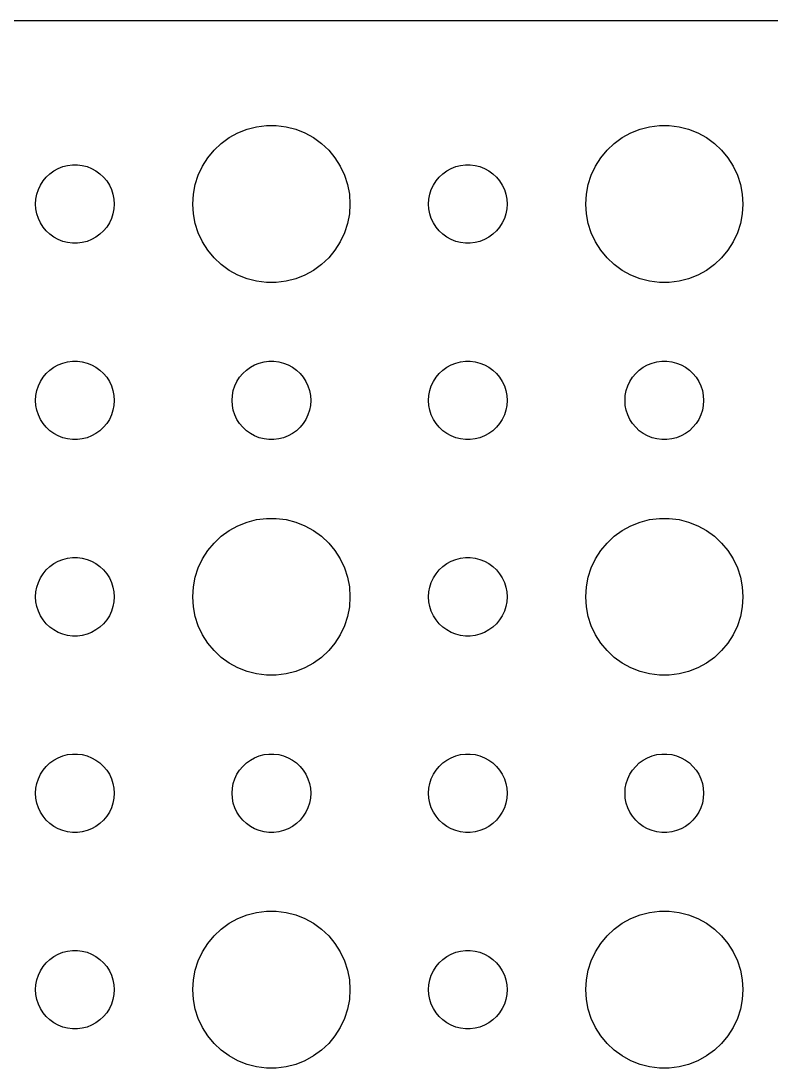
# Model space of a CAD drawing. Header units: metres. Extents: x -112 to 112, y -37 to 37.
# Drawn here: x -84.56 to -55.92, y -2.99 to 36.99 of the extents above; entities that cross this region are included whole.
import ezdxf

# ---------------------------------------------------------------- set-up
doc = ezdxf.new("R2010")
doc.units = ezdxf.units.M

msp = doc.modelspace()

# ---------------------------------------------------------------- linework, layer by layer
for p, q in [((107.314, 36.9901), (-107.314, 36.9901)), ((-76.2773, 32.7145), (-75.927, 32.8532)), ((-75.927, 32.8532), (-75.5621, 32.9469)), ((-75.5621, 32.9469), (-75.1884, 32.9941)), ((-75.1884, 32.9941), (-74.8116, 32.9941)), ((-74.8116, 32.9941), (-74.4379, 32.9469)), ((-74.4379, 32.9469), (-74.073, 32.8532)), ((-74.073, 32.8532), (-73.7227, 32.7145)), ((-61.2773, 32.7145), (-60.927, 32.8532)), ((-60.927, 32.8532), (-60.5621, 32.9469)), ((-60.5621, 32.9469), (-60.1884, 32.9941)), ((-60.1884, 32.9941), (-59.8116, 32.9941)), ((-59.8116, 32.9941), (-59.4379, 32.9469)), ((-59.4379, 32.9469), (-59.0729, 32.8532)), ((-59.0729, 32.8532), (-58.7227, 32.7145)), ((-76.9123, 32.3115), (-76.6075, 32.533)), ((-76.6075, 32.533), (-76.2773, 32.7145)), ((-73.7227, 32.7145), (-73.3925, 32.533)), ((-73.3925, 32.533), (-73.0877, 32.3115)), ((-61.9123, 32.3115), (-61.6075, 32.533)), ((-61.6075, 32.533), (-61.2773, 32.7145)), ((-58.7227, 32.7145), (-58.3925, 32.533)), ((-58.3925, 32.533), (-58.0877, 32.3115)), ((-77.427, 31.7634), (-77.1869, 32.0536)), ((-77.1869, 32.0536), (-76.9123, 32.3115)), ((-73.0877, 32.3115), (-72.8131, 32.0536)), ((-72.8131, 32.0536), (-72.573, 31.7634)), ((-62.427, 31.7634), (-62.1869, 32.0536)), ((-62.1869, 32.0536), (-61.9123, 32.3115)), ((-58.0877, 32.3115), (-57.8131, 32.0536)), ((-57.8131, 32.0536), (-57.5729, 31.7634)), ((-77.6289, 31.4453), (-77.427, 31.7634)), ((-72.573, 31.7634), (-72.3711, 31.4453)), ((-62.6289, 31.4453), (-62.427, 31.7634)), ((-57.5729, 31.7634), (-57.3711, 31.4453)), ((-83.4561, 31.1558), (-83.3037, 31.2665)), ((-83.3037, 31.2665), (-83.1387, 31.3572)), ((-83.1387, 31.3572), (-82.9635, 31.4266)), ((-82.9635, 31.4266), (-82.7811, 31.4734)), ((-82.7811, 31.4734), (-82.5942, 31.497)), ((-82.5942, 31.497), (-82.4058, 31.497)), ((-82.4058, 31.497), (-82.2189, 31.4734)), ((-82.2189, 31.4734), (-82.0365, 31.4266)), ((-82.0365, 31.4266), (-81.8613, 31.3572)), ((-81.8613, 31.3572), (-81.6963, 31.2665)), ((-81.6963, 31.2665), (-81.5439, 31.1558)), ((-77.7893, 31.1044), (-77.6289, 31.4453)), ((-72.3711, 31.4453), (-72.2107, 31.1044)), ((-68.4561, 31.1558), (-68.3037, 31.2665)), ((-68.3037, 31.2665), (-68.1387, 31.3572)), ((-68.1387, 31.3572), (-67.9635, 31.4266)), ((-67.9635, 31.4266), (-67.7811, 31.4734)), ((-67.7811, 31.4734), (-67.5942, 31.497)), ((-67.5942, 31.497), (-67.4058, 31.497)), ((-67.4058, 31.497), (-67.2189, 31.4734)), ((-67.2189, 31.4734), (-67.0365, 31.4266)), ((-67.0365, 31.4266), (-66.8613, 31.3572)), ((-66.8613, 31.3572), (-66.6963, 31.2665)), ((-66.6963, 31.2665), (-66.5439, 31.1558)), ((-62.7893, 31.1044), (-62.6289, 31.4453)), ((-57.3711, 31.4453), (-57.2107, 31.1044)), ((-83.8145, 30.7226), (-83.7135, 30.8817)), ((-83.7135, 30.8817), (-83.5934, 31.0268)), ((-83.5934, 31.0268), (-83.4561, 31.1558)), ((-81.5439, 31.1558), (-81.4065, 31.0268)), ((-81.4065, 31.0268), (-81.2865, 30.8817)), ((-81.2865, 30.8817), (-81.1855, 30.7226)), ((-77.9057, 30.7461), (-77.7893, 31.1044)), ((-72.2107, 31.1044), (-72.0943, 30.7461)), ((-68.8145, 30.7226), (-68.7135, 30.8817)), ((-68.7135, 30.8817), (-68.5934, 31.0268)), ((-68.5934, 31.0268), (-68.4561, 31.1558)), ((-66.5439, 31.1558), (-66.4065, 31.0268)), ((-66.4065, 31.0268), (-66.2865, 30.8817)), ((-66.2865, 30.8817), (-66.1855, 30.7226)), ((-62.9057, 30.7461), (-62.7893, 31.1044)), ((-57.2107, 31.1044), (-57.0942, 30.7461)), ((-83.9529, 30.373), (-83.8947, 30.5522)), ((-83.8947, 30.5522), (-83.8145, 30.7226)), ((-81.1855, 30.7226), (-81.1053, 30.5522)), ((-81.1053, 30.5522), (-81.0471, 30.373)), ((-77.9763, 30.376), (-77.9057, 30.7461)), ((-72.0943, 30.7461), (-72.0237, 30.376)), ((-68.9529, 30.373), (-68.8947, 30.5522)), ((-68.8947, 30.5522), (-68.8145, 30.7226)), ((-66.1855, 30.7226), (-66.1053, 30.5522)), ((-66.1053, 30.5522), (-66.0471, 30.373)), ((-62.9763, 30.376), (-62.9057, 30.7461)), ((-57.0942, 30.7461), (-57.0237, 30.376)), ((-84, 30), (-83.9882, 30.188)), ((-83.9882, 29.812), (-84, 30)), ((-83.9882, 30.188), (-83.9529, 30.373)), ((-81.0471, 30.373), (-81.0118, 30.188)), ((-81.0118, 30.188), (-81, 30)), ((-81, 30), (-81.0118, 29.812)), ((-78, 30), (-77.9763, 30.376)), ((-77.9763, 29.624), (-78, 30)), ((-72.0237, 30.376), (-72, 30)), ((-72, 30), (-72.0237, 29.624)), ((-69, 30), (-68.9882, 30.188)), ((-68.9882, 29.812), (-69, 30)), ((-68.9882, 30.188), (-68.9529, 30.373)), ((-66.0471, 30.373), (-66.0118, 30.188)), ((-66.0118, 30.188), (-66, 30)), ((-66, 30), (-66.0118, 29.812)), ((-63, 30), (-62.9763, 30.376)), ((-62.9763, 29.624), (-63, 30)), ((-57.0237, 30.376), (-57, 30)), ((-57, 30), (-57.0237, 29.624)), ((-83.9529, 29.627), (-83.9882, 29.812)), ((-83.8947, 29.4478), (-83.9529, 29.627)), ((-81.0471, 29.627), (-81.1053, 29.4478)), ((-81.0118, 29.812), (-81.0471, 29.627)), ((-77.9057, 29.2539), (-77.9763, 29.624)), ((-72.0237, 29.624), (-72.0943, 29.2539)), ((-68.9529, 29.627), (-68.9882, 29.812)), ((-68.8947, 29.4478), (-68.9529, 29.627)), ((-66.0471, 29.627), (-66.1053, 29.4478)), ((-66.0118, 29.812), (-66.0471, 29.627)), ((-62.9057, 29.2539), (-62.9763, 29.624)), ((-57.0237, 29.624), (-57.0942, 29.2539)), ((-83.8145, 29.2774), (-83.8947, 29.4478)), ((-83.7135, 29.1183), (-83.8145, 29.2774)), ((-81.1855, 29.2774), (-81.2865, 29.1183)), ((-81.1053, 29.4478), (-81.1855, 29.2774)), ((-77.7893, 28.8956), (-77.9057, 29.2539)), ((-72.0943, 29.2539), (-72.2107, 28.8956)), ((-68.8145, 29.2774), (-68.8947, 29.4478)), ((-68.7135, 29.1183), (-68.8145, 29.2774)), ((-66.1855, 29.2774), (-66.2865, 29.1183)), ((-66.1053, 29.4478), (-66.1855, 29.2774)), ((-62.7893, 28.8956), (-62.9057, 29.2539)), ((-57.0942, 29.2539), (-57.2107, 28.8956)), ((-83.5934, 28.9732), (-83.7135, 29.1183)), ((-83.4561, 28.8442), (-83.5934, 28.9732)), ((-83.3037, 28.7335), (-83.4561, 28.8442)), ((-81.5439, 28.8442), (-81.6963, 28.7335)), ((-81.4065, 28.9732), (-81.5439, 28.8442)), ((-81.2865, 29.1183), (-81.4065, 28.9732)), ((-77.6289, 28.5547), (-77.7893, 28.8956)), ((-72.2107, 28.8956), (-72.3711, 28.5547)), ((-68.5934, 28.9732), (-68.7135, 29.1183)), ((-68.4561, 28.8442), (-68.5934, 28.9732)), ((-68.3037, 28.7335), (-68.4561, 28.8442)), ((-66.5439, 28.8442), (-66.6963, 28.7335)), ((-66.4065, 28.9732), (-66.5439, 28.8442)), ((-66.2865, 29.1183), (-66.4065, 28.9732)), ((-62.6289, 28.5547), (-62.7893, 28.8956)), ((-57.2107, 28.8956), (-57.3711, 28.5547)), ((-83.1387, 28.6427), (-83.3037, 28.7335)), ((-82.9635, 28.5734), (-83.1387, 28.6427)), ((-82.7811, 28.5266), (-82.9635, 28.5734)), ((-82.5942, 28.503), (-82.7811, 28.5266)), ((-82.4058, 28.503), (-82.5942, 28.503)), ((-82.2189, 28.5266), (-82.4058, 28.503)), ((-82.0365, 28.5734), (-82.2189, 28.5266)), ((-81.8613, 28.6427), (-82.0365, 28.5734)), ((-81.6963, 28.7335), (-81.8613, 28.6427)), ((-77.427, 28.2366), (-77.6289, 28.5547)), ((-72.3711, 28.5547), (-72.573, 28.2366)), ((-68.1387, 28.6427), (-68.3037, 28.7335)), ((-67.9635, 28.5734), (-68.1387, 28.6427)), ((-67.7811, 28.5266), (-67.9635, 28.5734)), ((-67.5942, 28.503), (-67.7811, 28.5266)), ((-67.4058, 28.503), (-67.5942, 28.503)), ((-67.2189, 28.5266), (-67.4058, 28.503)), ((-67.0365, 28.5734), (-67.2189, 28.5266)), ((-66.8613, 28.6427), (-67.0365, 28.5734)), ((-66.6963, 28.7335), (-66.8613, 28.6427)), ((-62.427, 28.2366), (-62.6289, 28.5547)), ((-57.3711, 28.5547), (-57.5729, 28.2366)), ((-77.1869, 27.9464), (-77.427, 28.2366)), ((-72.573, 28.2366), (-72.8131, 27.9464)), ((-62.1869, 27.9464), (-62.427, 28.2366)), ((-57.5729, 28.2366), (-57.8131, 27.9464)), ((-76.9123, 27.6884), (-77.1869, 27.9464)), ((-76.6075, 27.467), (-76.9123, 27.6884)), ((-73.0877, 27.6884), (-73.3925, 27.467)), ((-72.8131, 27.9464), (-73.0877, 27.6884)), ((-61.9123, 27.6884), (-62.1869, 27.9464)), ((-61.6075, 27.467), (-61.9123, 27.6884)), ((-58.0877, 27.6884), (-58.3925, 27.467)), ((-57.8131, 27.9464), (-58.0877, 27.6884)), ((-76.2773, 27.2855), (-76.6075, 27.467)), ((-75.927, 27.1468), (-76.2773, 27.2855)), ((-73.7227, 27.2855), (-74.073, 27.1468)), ((-73.3925, 27.467), (-73.7227, 27.2855)), ((-61.2773, 27.2855), (-61.6075, 27.467)), ((-60.927, 27.1468), (-61.2773, 27.2855)), ((-58.7227, 27.2855), (-59.0729, 27.1468)), ((-58.3925, 27.467), (-58.7227, 27.2855)), ((-75.5621, 27.0531), (-75.927, 27.1468)), ((-75.1884, 27.0059), (-75.5621, 27.0531)), ((-74.8116, 27.0059), (-75.1884, 27.0059)), ((-74.4379, 27.0531), (-74.8116, 27.0059)), ((-74.073, 27.1468), (-74.4379, 27.0531)), ((-60.5621, 27.0531), (-60.927, 27.1468)), ((-60.1884, 27.0059), (-60.5621, 27.0531)), ((-59.8116, 27.0059), (-60.1884, 27.0059)), ((-59.4379, 27.0531), (-59.8116, 27.0059)), ((-59.0729, 27.1468), (-59.4379, 27.0531)), ((-82.7811, 23.9734), (-82.5942, 23.997)), ((-82.5942, 23.997), (-82.4058, 23.997)), ((-82.4058, 23.997), (-82.2189, 23.9734)), ((-75.2811, 23.9734), (-75.0942, 23.997)), ((-75.0942, 23.997), (-74.9058, 23.997)), ((-74.9058, 23.997), (-74.7189, 23.9734)), ((-67.7811, 23.9734), (-67.5942, 23.997)), ((-67.5942, 23.997), (-67.4058, 23.997)), ((-67.4058, 23.997), (-67.2189, 23.9734)), ((-60.2811, 23.9734), (-60.0942, 23.997)), ((-60.0942, 23.997), (-59.9058, 23.997)), ((-59.9058, 23.997), (-59.7189, 23.9734)), ((-83.5934, 23.5268), (-83.4561, 23.6558)), ((-83.4561, 23.6558), (-83.3037, 23.7665)), ((-83.3037, 23.7665), (-83.1387, 23.8572)), ((-83.1387, 23.8572), (-82.9635, 23.9266)), ((-82.9635, 23.9266), (-82.7811, 23.9734)), ((-82.2189, 23.9734), (-82.0365, 23.9266)), ((-82.0365, 23.9266), (-81.8613, 23.8572)), ((-81.8613, 23.8572), (-81.6963, 23.7665)), ((-81.6963, 23.7665), (-81.5439, 23.6558)), ((-81.5439, 23.6558), (-81.4065, 23.5268)), ((-76.0934, 23.5268), (-75.9561, 23.6558)), ((-75.9561, 23.6558), (-75.8037, 23.7665)), ((-75.8037, 23.7665), (-75.6387, 23.8572)), ((-75.6387, 23.8572), (-75.4635, 23.9266)), ((-75.4635, 23.9266), (-75.2811, 23.9734)), ((-74.7189, 23.9734), (-74.5365, 23.9266)), ((-74.5365, 23.9266), (-74.3613, 23.8572)), ((-74.3613, 23.8572), (-74.1963, 23.7665)), ((-74.1963, 23.7665), (-74.0439, 23.6558)), ((-74.0439, 23.6558), (-73.9065, 23.5268)), ((-68.5934, 23.5268), (-68.4561, 23.6558)), ((-68.4561, 23.6558), (-68.3037, 23.7665)), ((-68.3037, 23.7665), (-68.1387, 23.8572)), ((-68.1387, 23.8572), (-67.9635, 23.9266)), ((-67.9635, 23.9266), (-67.7811, 23.9734)), ((-67.2189, 23.9734), (-67.0365, 23.9266)), ((-67.0365, 23.9266), (-66.8613, 23.8572)), ((-66.8613, 23.8572), (-66.6963, 23.7665)), ((-66.6963, 23.7665), (-66.5439, 23.6558)), ((-66.5439, 23.6558), (-66.4065, 23.5268)), ((-61.0934, 23.5268), (-60.9561, 23.6558)), ((-60.9561, 23.6558), (-60.8037, 23.7665)), ((-60.8037, 23.7665), (-60.6387, 23.8572)), ((-60.6387, 23.8572), (-60.4635, 23.9266)), ((-60.4635, 23.9266), (-60.2811, 23.9734)), ((-59.7189, 23.9734), (-59.5365, 23.9266)), ((-59.5365, 23.9266), (-59.3613, 23.8572)), ((-59.3613, 23.8572), (-59.1963, 23.7665)), ((-59.1963, 23.7665), (-59.0439, 23.6558)), ((-59.0439, 23.6558), (-58.9065, 23.5268)), ((-83.8947, 23.0522), (-83.8145, 23.2226)), ((-83.8145, 23.2226), (-83.7135, 23.3817)), ((-83.7135, 23.3817), (-83.5934, 23.5268)), ((-81.4065, 23.5268), (-81.2865, 23.3817)), ((-81.2865, 23.3817), (-81.1855, 23.2226)), ((-81.1855, 23.2226), (-81.1053, 23.0522)), ((-76.3947, 23.0522), (-76.3145, 23.2226)), ((-76.3145, 23.2226), (-76.2135, 23.3817)), ((-76.2135, 23.3817), (-76.0934, 23.5268)), ((-73.9065, 23.5268), (-73.7865, 23.3817)), ((-73.7865, 23.3817), (-73.6855, 23.2226)), ((-73.6855, 23.2226), (-73.6053, 23.0522)), ((-68.8947, 23.0522), (-68.8145, 23.2226)), ((-68.8145, 23.2226), (-68.7135, 23.3817)), ((-68.7135, 23.3817), (-68.5934, 23.5268)), ((-66.4065, 23.5268), (-66.2865, 23.3817)), ((-66.2865, 23.3817), (-66.1855, 23.2226)), ((-66.1855, 23.2226), (-66.1053, 23.0522)), ((-61.3947, 23.0522), (-61.3145, 23.2226)), ((-61.3145, 23.2226), (-61.2135, 23.3817)), ((-61.2135, 23.3817), (-61.0934, 23.5268)), ((-58.9065, 23.5268), (-58.7865, 23.3817)), ((-58.7865, 23.3817), (-58.6855, 23.2226)), ((-58.6855, 23.2226), (-58.6053, 23.0522)), ((-83.9882, 22.688), (-83.9529, 22.873)), ((-83.9529, 22.873), (-83.8947, 23.0522)), ((-81.1053, 23.0522), (-81.0471, 22.873)), ((-81.0471, 22.873), (-81.0118, 22.688)), ((-76.4882, 22.688), (-76.4529, 22.873)), ((-76.4529, 22.873), (-76.3947, 23.0522)), ((-73.6053, 23.0522), (-73.5471, 22.873)), ((-73.5471, 22.873), (-73.5118, 22.688)), ((-68.9882, 22.688), (-68.9529, 22.873)), ((-68.9529, 22.873), (-68.8947, 23.0522)), ((-66.1053, 23.0522), (-66.0471, 22.873)), ((-66.0471, 22.873), (-66.0118, 22.688)), ((-61.4882, 22.688), (-61.4529, 22.873)), ((-61.4529, 22.873), (-61.3947, 23.0522)), ((-58.6053, 23.0522), (-58.5471, 22.873)), ((-58.5471, 22.873), (-58.5118, 22.688)), ((-84, 22.5), (-83.9882, 22.688)), ((-83.9882, 22.312), (-84, 22.5)), ((-81.0118, 22.688), (-81, 22.5)), ((-81, 22.5), (-81.0118, 22.312)), ((-76.5, 22.5), (-76.4882, 22.688)), ((-76.4882, 22.312), (-76.5, 22.5)), ((-73.5118, 22.688), (-73.5, 22.5)), ((-73.5, 22.5), (-73.5118, 22.312)), ((-69, 22.5), (-68.9882, 22.688)), ((-68.9882, 22.312), (-69, 22.5)), ((-66.0118, 22.688), (-66, 22.5)), ((-66, 22.5), (-66.0118, 22.312)), ((-61.5, 22.5), (-61.4882, 22.688)), ((-61.4882, 22.312), (-61.5, 22.5)), ((-58.5118, 22.688), (-58.5, 22.5)), ((-58.5, 22.5), (-58.5118, 22.312)), ((-83.9529, 22.127), (-83.9882, 22.312)), ((-83.8947, 21.9478), (-83.9529, 22.127)), ((-81.0471, 22.127), (-81.1053, 21.9478)), ((-81.0118, 22.312), (-81.0471, 22.127)), ((-76.4529, 22.127), (-76.4882, 22.312)), ((-76.3947, 21.9478), (-76.4529, 22.127)), ((-73.5471, 22.127), (-73.6053, 21.9478)), ((-73.5118, 22.312), (-73.5471, 22.127)), ((-68.9529, 22.127), (-68.9882, 22.312)), ((-68.8947, 21.9478), (-68.9529, 22.127)), ((-66.0471, 22.127), (-66.1053, 21.9478)), ((-66.0118, 22.312), (-66.0471, 22.127)), ((-61.4529, 22.127), (-61.4882, 22.312)), ((-61.3947, 21.9478), (-61.4529, 22.127)), ((-58.5471, 22.127), (-58.6053, 21.9478)), ((-58.5118, 22.312), (-58.5471, 22.127)), ((-83.8145, 21.7774), (-83.8947, 21.9478)), ((-83.7135, 21.6183), (-83.8145, 21.7774)), ((-83.5934, 21.4732), (-83.7135, 21.6183)), ((-81.2865, 21.6183), (-81.4065, 21.4732)), ((-81.1855, 21.7774), (-81.2865, 21.6183)), ((-81.1053, 21.9478), (-81.1855, 21.7774)), ((-76.3145, 21.7774), (-76.3947, 21.9478)), ((-76.2135, 21.6183), (-76.3145, 21.7774)), ((-76.0934, 21.4732), (-76.2135, 21.6183)), ((-73.7865, 21.6183), (-73.9065, 21.4732)), ((-73.6855, 21.7774), (-73.7865, 21.6183)), ((-73.6053, 21.9478), (-73.6855, 21.7774)), ((-68.8145, 21.7774), (-68.8947, 21.9478)), ((-68.7135, 21.6183), (-68.8145, 21.7774)), ((-68.5934, 21.4732), (-68.7135, 21.6183)), ((-66.2865, 21.6183), (-66.4065, 21.4732)), ((-66.1855, 21.7774), (-66.2865, 21.6183)), ((-66.1053, 21.9478), (-66.1855, 21.7774)), ((-61.3145, 21.7774), (-61.3947, 21.9478)), ((-61.2135, 21.6183), (-61.3145, 21.7774)), ((-61.0934, 21.4732), (-61.2135, 21.6183)), ((-58.7865, 21.6183), (-58.9065, 21.4732)), ((-58.6855, 21.7774), (-58.7865, 21.6183)), ((-58.6053, 21.9478), (-58.6855, 21.7774)), ((-83.4561, 21.3442), (-83.5934, 21.4732)), ((-83.3037, 21.2335), (-83.4561, 21.3442)), ((-83.1387, 21.1427), (-83.3037, 21.2335)), ((-81.6963, 21.2335), (-81.8613, 21.1427)), ((-81.5439, 21.3442), (-81.6963, 21.2335)), ((-81.4065, 21.4732), (-81.5439, 21.3442)), ((-75.9561, 21.3442), (-76.0934, 21.4732)), ((-75.8037, 21.2335), (-75.9561, 21.3442)), ((-75.6387, 21.1427), (-75.8037, 21.2335)), ((-74.1963, 21.2335), (-74.3613, 21.1427)), ((-74.0439, 21.3442), (-74.1963, 21.2335)), ((-73.9065, 21.4732), (-74.0439, 21.3442)), ((-68.4561, 21.3442), (-68.5934, 21.4732)), ((-68.3037, 21.2335), (-68.4561, 21.3442)), ((-68.1387, 21.1427), (-68.3037, 21.2335)), ((-66.6963, 21.2335), (-66.8613, 21.1427)), ((-66.5439, 21.3442), (-66.6963, 21.2335)), ((-66.4065, 21.4732), (-66.5439, 21.3442)), ((-60.9561, 21.3442), (-61.0934, 21.4732)), ((-60.8037, 21.2335), (-60.9561, 21.3442)), ((-60.6387, 21.1427), (-60.8037, 21.2335)), ((-59.1963, 21.2335), (-59.3613, 21.1427)), ((-59.0439, 21.3442), (-59.1963, 21.2335)), ((-58.9065, 21.4732), (-59.0439, 21.3442)), ((-82.9635, 21.0734), (-83.1387, 21.1427)), ((-82.7811, 21.0266), (-82.9635, 21.0734)), ((-82.5942, 21.003), (-82.7811, 21.0266)), ((-82.4058, 21.003), (-82.5942, 21.003)), ((-82.2189, 21.0266), (-82.4058, 21.003)), ((-82.0365, 21.0734), (-82.2189, 21.0266)), ((-81.8613, 21.1427), (-82.0365, 21.0734)), ((-75.4635, 21.0734), (-75.6387, 21.1427)), ((-75.2811, 21.0266), (-75.4635, 21.0734)), ((-75.0942, 21.003), (-75.2811, 21.0266)), ((-74.9058, 21.003), (-75.0942, 21.003)), ((-74.7189, 21.0266), (-74.9058, 21.003)), ((-74.5365, 21.0734), (-74.7189, 21.0266)), ((-74.3613, 21.1427), (-74.5365, 21.0734)), ((-67.9635, 21.0734), (-68.1387, 21.1427)), ((-67.7811, 21.0266), (-67.9635, 21.0734)), ((-67.5942, 21.003), (-67.7811, 21.0266)), ((-67.4058, 21.003), (-67.5942, 21.003)), ((-67.2189, 21.0266), (-67.4058, 21.003)), ((-67.0365, 21.0734), (-67.2189, 21.0266)), ((-66.8613, 21.1427), (-67.0365, 21.0734)), ((-60.4635, 21.0734), (-60.6387, 21.1427)), ((-60.2811, 21.0266), (-60.4635, 21.0734)), ((-60.0942, 21.003), (-60.2811, 21.0266)), ((-59.9058, 21.003), (-60.0942, 21.003)), ((-59.7189, 21.0266), (-59.9058, 21.003)), ((-59.5365, 21.0734), (-59.7189, 21.0266)), ((-59.3613, 21.1427), (-59.5365, 21.0734)), ((-75.5621, 17.9469), (-75.1884, 17.9941)), ((-75.1884, 17.9941), (-74.8116, 17.9941)), ((-74.8116, 17.9941), (-74.4379, 17.9469)), ((-60.5621, 17.9469), (-60.1884, 17.9941)), ((-60.1884, 17.9941), (-59.8116, 17.9941)), ((-59.8116, 17.9941), (-59.4379, 17.9469)), ((-76.6075, 17.533), (-76.2773, 17.7145)), ((-76.2773, 17.7145), (-75.927, 17.8532)), ((-75.927, 17.8532), (-75.5621, 17.9469)), ((-74.4379, 17.9469), (-74.073, 17.8532)), ((-74.073, 17.8532), (-73.7227, 17.7145)), ((-73.7227, 17.7145), (-73.3925, 17.533)), ((-61.6075, 17.533), (-61.2773, 17.7145)), ((-61.2773, 17.7145), (-60.927, 17.8532)), ((-60.927, 17.8532), (-60.5621, 17.9469)), ((-59.4379, 17.9469), (-59.0729, 17.8532)), ((-59.0729, 17.8532), (-58.7227, 17.7145)), ((-58.7227, 17.7145), (-58.3925, 17.533)), ((-77.1869, 17.0536), (-76.9123, 17.3115)), ((-76.9123, 17.3115), (-76.6075, 17.533)), ((-73.3925, 17.533), (-73.0877, 17.3115)), ((-73.0877, 17.3115), (-72.8131, 17.0536)), ((-62.1869, 17.0536), (-61.9123, 17.3115)), ((-61.9123, 17.3115), (-61.6075, 17.533)), ((-58.3925, 17.533), (-58.0877, 17.3115)), ((-58.0877, 17.3115), (-57.8131, 17.0536)), ((-77.427, 16.7634), (-77.1869, 17.0536)), ((-72.8131, 17.0536), (-72.573, 16.7634)), ((-62.427, 16.7634), (-62.1869, 17.0536)), ((-57.8131, 17.0536), (-57.5729, 16.7634)), ((-83.1387, 16.3572), (-82.9635, 16.4266)), ((-82.9635, 16.4266), (-82.7811, 16.4734)), ((-82.7811, 16.4734), (-82.5942, 16.497)), ((-82.5942, 16.497), (-82.4058, 16.497)), ((-82.4058, 16.497), (-82.2189, 16.4734)), ((-82.2189, 16.4734), (-82.0365, 16.4266)), ((-82.0365, 16.4266), (-81.8613, 16.3572)), ((-77.7893, 16.1044), (-77.6289, 16.4453)), ((-77.6289, 16.4453), (-77.427, 16.7634)), ((-72.573, 16.7634), (-72.3711, 16.4453)), ((-72.3711, 16.4453), (-72.2107, 16.1044)), ((-68.1387, 16.3572), (-67.9635, 16.4266)), ((-67.9635, 16.4266), (-67.7811, 16.4734)), ((-67.7811, 16.4734), (-67.5942, 16.497)), ((-67.5942, 16.497), (-67.4058, 16.497)), ((-67.4058, 16.497), (-67.2189, 16.4734)), ((-67.2189, 16.4734), (-67.0365, 16.4266)), ((-67.0365, 16.4266), (-66.8613, 16.3572)), ((-62.7893, 16.1044), (-62.6289, 16.4453)), ((-62.6289, 16.4453), (-62.427, 16.7634)), ((-57.5729, 16.7634), (-57.3711, 16.4453)), ((-57.3711, 16.4453), (-57.2107, 16.1044)), ((-83.7135, 15.8817), (-83.5934, 16.0268)), ((-83.5934, 16.0268), (-83.4561, 16.1558)), ((-83.4561, 16.1558), (-83.3037, 16.2665)), ((-83.3037, 16.2665), (-83.1387, 16.3572)), ((-81.8613, 16.3572), (-81.6963, 16.2665)), ((-81.6963, 16.2665), (-81.5439, 16.1558)), ((-81.5439, 16.1558), (-81.4065, 16.0268)), ((-81.4065, 16.0268), (-81.2865, 15.8817)), ((-77.9057, 15.7461), (-77.7893, 16.1044)), ((-72.2107, 16.1044), (-72.0943, 15.7461)), ((-68.7135, 15.8817), (-68.5934, 16.0268)), ((-68.5934, 16.0268), (-68.4561, 16.1558)), ((-68.4561, 16.1558), (-68.3037, 16.2665)), ((-68.3037, 16.2665), (-68.1387, 16.3572)), ((-66.8613, 16.3572), (-66.6963, 16.2665)), ((-66.6963, 16.2665), (-66.5439, 16.1558)), ((-66.5439, 16.1558), (-66.4065, 16.0268)), ((-66.4065, 16.0268), (-66.2865, 15.8817)), ((-62.9057, 15.7461), (-62.7893, 16.1044)), ((-57.2107, 16.1044), (-57.0942, 15.7461)), ((-83.8947, 15.5522), (-83.8145, 15.7226)), ((-83.8145, 15.7226), (-83.7135, 15.8817)), ((-81.2865, 15.8817), (-81.1855, 15.7226)), ((-81.1855, 15.7226), (-81.1053, 15.5522)), ((-77.9763, 15.376), (-77.9057, 15.7461)), ((-72.0943, 15.7461), (-72.0237, 15.376)), ((-68.8947, 15.5522), (-68.8145, 15.7226)), ((-68.8145, 15.7226), (-68.7135, 15.8817)), ((-66.2865, 15.8817), (-66.1855, 15.7226)), ((-66.1855, 15.7226), (-66.1053, 15.5522)), ((-62.9763, 15.376), (-62.9057, 15.7461)), ((-57.0942, 15.7461), (-57.0237, 15.376)), ((-83.9882, 15.188), (-83.9529, 15.373)), ((-83.9529, 15.373), (-83.8947, 15.5522)), ((-81.1053, 15.5522), (-81.0471, 15.373)), ((-81.0471, 15.373), (-81.0118, 15.188)), ((-78, 15), (-77.9763, 15.376)), ((-72.0237, 15.376), (-72, 15)), ((-68.9882, 15.188), (-68.9529, 15.373)), ((-68.9529, 15.373), (-68.8947, 15.5522)), ((-66.1053, 15.5522), (-66.0471, 15.373)), ((-66.0471, 15.373), (-66.0118, 15.188)), ((-63, 15), (-62.9763, 15.376)), ((-57.0237, 15.376), (-57, 15)), ((-84, 15), (-83.9882, 15.188)), ((-83.9882, 14.812), (-84, 15)), ((-83.9529, 14.627), (-83.9882, 14.812)), ((-81.0118, 14.812), (-81.0471, 14.627)), ((-81.0118, 15.188), (-81, 15)), ((-81, 15), (-81.0118, 14.812)), ((-77.9763, 14.624), (-78, 15)), ((-72, 15), (-72.0237, 14.624)), ((-69, 15), (-68.9882, 15.188)), ((-68.9882, 14.812), (-69, 15)), ((-68.9529, 14.627), (-68.9882, 14.812)), ((-66.0118, 14.812), (-66.0471, 14.627)), ((-66.0118, 15.188), (-66, 15)), ((-66, 15), (-66.0118, 14.812)), ((-62.9763, 14.624), (-63, 15)), ((-57, 15), (-57.0237, 14.624)), ((-83.8947, 14.4478), (-83.9529, 14.627)), ((-83.8145, 14.2774), (-83.8947, 14.4478)), ((-81.1053, 14.4478), (-81.1855, 14.2774)), ((-81.0471, 14.627), (-81.1053, 14.4478)), ((-77.9057, 14.2539), (-77.9763, 14.624)), ((-72.0237, 14.624), (-72.0943, 14.2539)), ((-68.8947, 14.4478), (-68.9529, 14.627)), ((-68.8145, 14.2774), (-68.8947, 14.4478)), ((-66.1053, 14.4478), (-66.1855, 14.2774)), ((-66.0471, 14.627), (-66.1053, 14.4478)), ((-62.9057, 14.2539), (-62.9763, 14.624)), ((-57.0237, 14.624), (-57.0942, 14.2539)), ((-83.7135, 14.1183), (-83.8145, 14.2774)), ((-83.5934, 13.9732), (-83.7135, 14.1183)), ((-81.2865, 14.1183), (-81.4065, 13.9732)), ((-81.1855, 14.2774), (-81.2865, 14.1183)), ((-77.7893, 13.8956), (-77.9057, 14.2539)), ((-72.0943, 14.2539), (-72.2107, 13.8956)), ((-68.7135, 14.1183), (-68.8145, 14.2774)), ((-68.5934, 13.9732), (-68.7135, 14.1183)), ((-66.2865, 14.1183), (-66.4065, 13.9732)), ((-66.1855, 14.2774), (-66.2865, 14.1183)), ((-62.7893, 13.8956), (-62.9057, 14.2539)), ((-57.0942, 14.2539), (-57.2107, 13.8956)), ((-83.4561, 13.8442), (-83.5934, 13.9732)), ((-83.3037, 13.7335), (-83.4561, 13.8442)), ((-83.1387, 13.6427), (-83.3037, 13.7335)), ((-82.9635, 13.5734), (-83.1387, 13.6427)), ((-81.8613, 13.6427), (-82.0365, 13.5734)), ((-81.6963, 13.7335), (-81.8613, 13.6427)), ((-81.5439, 13.8442), (-81.6963, 13.7335)), ((-81.4065, 13.9732), (-81.5439, 13.8442)), ((-77.6289, 13.5547), (-77.7893, 13.8956)), ((-72.2107, 13.8956), (-72.3711, 13.5547)), ((-68.4561, 13.8442), (-68.5934, 13.9732)), ((-68.3037, 13.7335), (-68.4561, 13.8442)), ((-68.1387, 13.6427), (-68.3037, 13.7335)), ((-67.9635, 13.5734), (-68.1387, 13.6427)), ((-66.8613, 13.6427), (-67.0365, 13.5734)), ((-66.6963, 13.7335), (-66.8613, 13.6427)), ((-66.5439, 13.8442), (-66.6963, 13.7335)), ((-66.4065, 13.9732), (-66.5439, 13.8442)), ((-62.6289, 13.5547), (-62.7893, 13.8956)), ((-57.2107, 13.8956), (-57.3711, 13.5547)), ((-82.7811, 13.5266), (-82.9635, 13.5734)), ((-82.5942, 13.5029), (-82.7811, 13.5266)), ((-82.4058, 13.5029), (-82.5942, 13.5029)), ((-82.2189, 13.5266), (-82.4058, 13.5029)), ((-82.0365, 13.5734), (-82.2189, 13.5266)), ((-77.427, 13.2366), (-77.6289, 13.5547)), ((-77.1869, 12.9464), (-77.427, 13.2366)), ((-72.573, 13.2366), (-72.8131, 12.9464)), ((-72.3711, 13.5547), (-72.573, 13.2366)), ((-67.7811, 13.5266), (-67.9635, 13.5734)), ((-67.5942, 13.5029), (-67.7811, 13.5266)), ((-67.4058, 13.5029), (-67.5942, 13.5029)), ((-67.2189, 13.5266), (-67.4058, 13.5029)), ((-67.0365, 13.5734), (-67.2189, 13.5266)), ((-62.427, 13.2366), (-62.6289, 13.5547)), ((-62.1869, 12.9464), (-62.427, 13.2366)), ((-57.5729, 13.2366), (-57.8131, 12.9464)), ((-57.3711, 13.5547), (-57.5729, 13.2366)), ((-76.9123, 12.6884), (-77.1869, 12.9464)), ((-72.8131, 12.9464), (-73.0877, 12.6884)), ((-61.9123, 12.6884), (-62.1869, 12.9464)), ((-57.8131, 12.9464), (-58.0877, 12.6884)), ((-76.6075, 12.467), (-76.9123, 12.6884)), ((-76.2773, 12.2855), (-76.6075, 12.467)), ((-73.3925, 12.467), (-73.7227, 12.2855)), ((-73.0877, 12.6884), (-73.3925, 12.467)), ((-61.6075, 12.467), (-61.9123, 12.6884)), ((-61.2773, 12.2855), (-61.6075, 12.467)), ((-58.3925, 12.467), (-58.7227, 12.2855)), ((-58.0877, 12.6884), (-58.3925, 12.467)), ((-75.927, 12.1468), (-76.2773, 12.2855)), ((-75.5621, 12.0531), (-75.927, 12.1468)), ((-75.1884, 12.0059), (-75.5621, 12.0531)), ((-74.8116, 12.0059), (-75.1884, 12.0059)), ((-74.4379, 12.0531), (-74.8116, 12.0059)), ((-74.073, 12.1468), (-74.4379, 12.0531)), ((-73.7227, 12.2855), (-74.073, 12.1468)), ((-60.927, 12.1468), (-61.2773, 12.2855)), ((-60.5621, 12.0531), (-60.927, 12.1468)), ((-60.1884, 12.0059), (-60.5621, 12.0531)), ((-59.8116, 12.0059), (-60.1884, 12.0059)), ((-59.4379, 12.0531), (-59.8116, 12.0059)), ((-59.0729, 12.1468), (-59.4379, 12.0531)), ((-58.7227, 12.2855), (-59.0729, 12.1468)), ((-83.3037, 8.76648), (-83.1387, 8.85724)), ((-83.1387, 8.85724), (-82.9635, 8.92657)), ((-82.9635, 8.92657), (-82.7811, 8.97342)), ((-82.7811, 8.97342), (-82.5942, 8.99704)), ((-82.5942, 8.99704), (-82.4058, 8.99704)), ((-82.4058, 8.99704), (-82.2189, 8.97342)), ((-82.2189, 8.97342), (-82.0365, 8.92657)), ((-82.0365, 8.92657), (-81.8613, 8.85724)), ((-81.8613, 8.85724), (-81.6963, 8.76648)), ((-75.8037, 8.76648), (-75.6387, 8.85724)), ((-75.6387, 8.85724), (-75.4635, 8.92657)), ((-75.4635, 8.92657), (-75.2811, 8.97342)), ((-75.2811, 8.97342), (-75.0942, 8.99704)), ((-75.0942, 8.99704), (-74.9058, 8.99704)), ((-74.9058, 8.99704), (-74.7189, 8.97342)), ((-74.7189, 8.97342), (-74.5365, 8.92657)), ((-74.5365, 8.92657), (-74.3613, 8.85724)), ((-74.3613, 8.85724), (-74.1963, 8.76648)), ((-68.3037, 8.76648), (-68.1387, 8.85724)), ((-68.1387, 8.85724), (-67.9635, 8.92657)), ((-67.9635, 8.92657), (-67.7811, 8.97342)), ((-67.7811, 8.97342), (-67.5942, 8.99704)), ((-67.5942, 8.99704), (-67.4058, 8.99704)), ((-67.4058, 8.99704), (-67.2189, 8.97342)), ((-67.2189, 8.97342), (-67.0365, 8.92657)), ((-67.0365, 8.92657), (-66.8613, 8.85724)), ((-66.8613, 8.85724), (-66.6963, 8.76648)), ((-60.8037, 8.76648), (-60.6387, 8.85724)), ((-60.6387, 8.85724), (-60.4635, 8.92657)), ((-60.4635, 8.92657), (-60.2811, 8.97342)), ((-60.2811, 8.97342), (-60.0942, 8.99704)), ((-60.0942, 8.99704), (-59.9058, 8.99704)), ((-59.9058, 8.99704), (-59.7189, 8.97342)), ((-59.7189, 8.97342), (-59.5365, 8.92657)), ((-59.5365, 8.92657), (-59.3613, 8.85724)), ((-59.3613, 8.85724), (-59.1963, 8.76648)), ((-83.7135, 8.38167), (-83.5934, 8.52681)), ((-83.5934, 8.52681), (-83.4561, 8.65576)), ((-83.4561, 8.65576), (-83.3037, 8.76648)), ((-81.6963, 8.76648), (-81.5439, 8.65576)), ((-81.5439, 8.65576), (-81.4065, 8.52681)), ((-81.4065, 8.52681), (-81.2865, 8.38167)), ((-76.2135, 8.38167), (-76.0934, 8.52681)), ((-76.0934, 8.52681), (-75.9561, 8.65576)), ((-75.9561, 8.65576), (-75.8037, 8.76648)), ((-74.1963, 8.76648), (-74.0439, 8.65576)), ((-74.0439, 8.65576), (-73.9065, 8.52681)), ((-73.9065, 8.52681), (-73.7865, 8.38167)), ((-68.7135, 8.38167), (-68.5934, 8.52681)), ((-68.5934, 8.52681), (-68.4561, 8.65576)), ((-68.4561, 8.65576), (-68.3037, 8.76648)), ((-66.6963, 8.76648), (-66.5439, 8.65576)), ((-66.5439, 8.65576), (-66.4065, 8.52681)), ((-66.4065, 8.52681), (-66.2865, 8.38167)), ((-61.2135, 8.38167), (-61.0934, 8.52681)), ((-61.0934, 8.52681), (-60.9561, 8.65576)), ((-60.9561, 8.65576), (-60.8037, 8.76648)), ((-59.1963, 8.76648), (-59.0439, 8.65576)), ((-59.0439, 8.65576), (-58.9065, 8.52681)), ((-58.9065, 8.52681), (-58.7865, 8.38167)), ((-83.9529, 7.87303), (-83.8947, 8.05219)), ((-83.8947, 8.05219), (-83.8145, 8.22263)), ((-83.8145, 8.22263), (-83.7135, 8.38167)), ((-81.2865, 8.38167), (-81.1855, 8.22263)), ((-81.1855, 8.22263), (-81.1053, 8.05219)), ((-81.1053, 8.05219), (-81.0471, 7.87303)), ((-76.4529, 7.87303), (-76.3947, 8.05219)), ((-76.3947, 8.05219), (-76.3145, 8.22263)), ((-76.3145, 8.22263), (-76.2135, 8.38167)), ((-73.7865, 8.38167), (-73.6855, 8.22263)), ((-73.6855, 8.22263), (-73.6053, 8.05219)), ((-73.6053, 8.05219), (-73.5471, 7.87303)), ((-68.9529, 7.87303), (-68.8947, 8.05219)), ((-68.8947, 8.05219), (-68.8145, 8.22263)), ((-68.8145, 8.22263), (-68.7135, 8.38167)), ((-66.2865, 8.38167), (-66.1855, 8.22263)), ((-66.1855, 8.22263), (-66.1053, 8.05219)), ((-66.1053, 8.05219), (-66.0471, 7.87303)), ((-61.4529, 7.87303), (-61.3947, 8.05219)), ((-61.3947, 8.05219), (-61.3145, 8.22263)), ((-61.3145, 8.22263), (-61.2135, 8.38167)), ((-58.7865, 8.38167), (-58.6855, 8.22263)), ((-58.6855, 8.22263), (-58.6053, 8.05219)), ((-58.6053, 8.05219), (-58.5471, 7.87303)), ((-84, 7.5), (-83.9882, 7.68799)), ((-83.9882, 7.68799), (-83.9529, 7.87303)), ((-81.0471, 7.87303), (-81.0118, 7.68799)), ((-81.0118, 7.68799), (-81, 7.5)), ((-76.5, 7.5), (-76.4882, 7.68799)), ((-76.4882, 7.68799), (-76.4529, 7.87303)), ((-73.5471, 7.87303), (-73.5118, 7.68799)), ((-73.5118, 7.68799), (-73.5, 7.5)), ((-69, 7.5), (-68.9882, 7.68799)), ((-68.9882, 7.68799), (-68.9529, 7.87303)), ((-66.0471, 7.87303), (-66.0118, 7.68799)), ((-66.0118, 7.68799), (-66, 7.5)), ((-61.5, 7.5), (-61.4882, 7.68799)), ((-61.4882, 7.68799), (-61.4529, 7.87303)), ((-58.5471, 7.87303), (-58.5118, 7.68799)), ((-58.5118, 7.68799), (-58.5, 7.5)), ((-83.9882, 7.312), (-84, 7.5)), ((-83.9529, 7.12695), (-83.9882, 7.312)), ((-81.0118, 7.312), (-81.0471, 7.12695)), ((-81, 7.5), (-81.0118, 7.312)), ((-76.4882, 7.312), (-76.5, 7.5)), ((-76.4529, 7.12695), (-76.4882, 7.312)), ((-73.5118, 7.312), (-73.5471, 7.12695)), ((-73.5, 7.5), (-73.5118, 7.312)), ((-68.9882, 7.312), (-69, 7.5)), ((-68.9529, 7.12695), (-68.9882, 7.312)), ((-66.0118, 7.312), (-66.0471, 7.12695)), ((-66, 7.5), (-66.0118, 7.312)), ((-61.4882, 7.312), (-61.5, 7.5)), ((-61.4529, 7.12695), (-61.4882, 7.312)), ((-58.5118, 7.312), (-58.5471, 7.12695)), ((-58.5, 7.5), (-58.5118, 7.312)), ((-83.8947, 6.9478), (-83.9529, 7.12695)), ((-83.8145, 6.77736), (-83.8947, 6.9478)), ((-81.1053, 6.9478), (-81.1855, 6.77736)), ((-81.0471, 7.12695), (-81.1053, 6.9478)), ((-76.3947, 6.9478), (-76.4529, 7.12695)), ((-76.3145, 6.77736), (-76.3947, 6.9478)), ((-73.6053, 6.9478), (-73.6855, 6.77736)), ((-73.5471, 7.12695), (-73.6053, 6.9478)), ((-68.8947, 6.9478), (-68.9529, 7.12695)), ((-68.8145, 6.77736), (-68.8947, 6.9478)), ((-66.1053, 6.9478), (-66.1855, 6.77736)), ((-66.0471, 7.12695), (-66.1053, 6.9478)), ((-61.3947, 6.9478), (-61.4529, 7.12695)), ((-61.3145, 6.77736), (-61.3947, 6.9478)), ((-58.6053, 6.9478), (-58.6855, 6.77736)), ((-58.5471, 7.12695), (-58.6053, 6.9478)), ((-83.7135, 6.61832), (-83.8145, 6.77736)), ((-83.5934, 6.47318), (-83.7135, 6.61832)), ((-83.4561, 6.34422), (-83.5934, 6.47318)), ((-81.4065, 6.47318), (-81.5439, 6.34422)), ((-81.2865, 6.61832), (-81.4065, 6.47318)), ((-81.1855, 6.77736), (-81.2865, 6.61832)), ((-76.2135, 6.61832), (-76.3145, 6.77736)), ((-76.0934, 6.47318), (-76.2135, 6.61832)), ((-75.9561, 6.34422), (-76.0934, 6.47318)), ((-73.9065, 6.47318), (-74.0439, 6.34422)), ((-73.7865, 6.61832), (-73.9065, 6.47318)), ((-73.6855, 6.77736), (-73.7865, 6.61832)), ((-68.7135, 6.61832), (-68.8145, 6.77736)), ((-68.5934, 6.47318), (-68.7135, 6.61832)), ((-68.4561, 6.34422), (-68.5934, 6.47318)), ((-66.4065, 6.47318), (-66.5439, 6.34422)), ((-66.2865, 6.61832), (-66.4065, 6.47318)), ((-66.1855, 6.77736), (-66.2865, 6.61832)), ((-61.2135, 6.61832), (-61.3145, 6.77736)), ((-61.0934, 6.47318), (-61.2135, 6.61832)), ((-60.9561, 6.34422), (-61.0934, 6.47318)), ((-58.9065, 6.47318), (-59.0439, 6.34422)), ((-58.7865, 6.61832), (-58.9065, 6.47318)), ((-58.6855, 6.77736), (-58.7865, 6.61832)), ((-83.3037, 6.23351), (-83.4561, 6.34422)), ((-83.1387, 6.14275), (-83.3037, 6.23351)), ((-82.9635, 6.07341), (-83.1387, 6.14275)), ((-82.7811, 6.02657), (-82.9635, 6.07341)), ((-82.5942, 6.00294), (-82.7811, 6.02657)), ((-82.4058, 6.00294), (-82.5942, 6.00294)), ((-82.2189, 6.02657), (-82.4058, 6.00294)), ((-82.0365, 6.07341), (-82.2189, 6.02657)), ((-81.8613, 6.14275), (-82.0365, 6.07341)), ((-81.6963, 6.23351), (-81.8613, 6.14275)), ((-81.5439, 6.34422), (-81.6963, 6.23351)), ((-75.8037, 6.23351), (-75.9561, 6.34422)), ((-75.6387, 6.14275), (-75.8037, 6.23351)), ((-75.4635, 6.07341), (-75.6387, 6.14275)), ((-75.2811, 6.02657), (-75.4635, 6.07341)), ((-75.0942, 6.00294), (-75.2811, 6.02657)), ((-74.9058, 6.00294), (-75.0942, 6.00294)), ((-74.7189, 6.02657), (-74.9058, 6.00294)), ((-74.5365, 6.07341), (-74.7189, 6.02657)), ((-74.3613, 6.14275), (-74.5365, 6.07341)), ((-74.1963, 6.23351), (-74.3613, 6.14275)), ((-74.0439, 6.34422), (-74.1963, 6.23351)), ((-68.3037, 6.23351), (-68.4561, 6.34422)), ((-68.1387, 6.14275), (-68.3037, 6.23351)), ((-67.9635, 6.07341), (-68.1387, 6.14275)), ((-67.7811, 6.02657), (-67.9635, 6.07341)), ((-67.5942, 6.00294), (-67.7811, 6.02657)), ((-67.4058, 6.00294), (-67.5942, 6.00294)), ((-67.2189, 6.02657), (-67.4058, 6.00294)), ((-67.0365, 6.07341), (-67.2189, 6.02657)), ((-66.8613, 6.14275), (-67.0365, 6.07341)), ((-66.6963, 6.23351), (-66.8613, 6.14275)), ((-66.5439, 6.34422), (-66.6963, 6.23351)), ((-60.8037, 6.23351), (-60.9561, 6.34422)), ((-60.6387, 6.14275), (-60.8037, 6.23351)), ((-60.4635, 6.07341), (-60.6387, 6.14275)), ((-60.2811, 6.02657), (-60.4635, 6.07341)), ((-60.0942, 6.00294), (-60.2811, 6.02657)), ((-59.9058, 6.00294), (-60.0942, 6.00294)), ((-59.7189, 6.02657), (-59.9058, 6.00294)), ((-59.5365, 6.07341), (-59.7189, 6.02657)), ((-59.3613, 6.14275), (-59.5365, 6.07341)), ((-59.1963, 6.23351), (-59.3613, 6.14275)), ((-59.0439, 6.34422), (-59.1963, 6.23351)), ((-76.2773, 2.71448), (-75.927, 2.85316)), ((-75.927, 2.85316), (-75.5621, 2.94685)), ((-75.5621, 2.94685), (-75.1884, 2.99408)), ((-75.1884, 2.99408), (-74.8116, 2.99408)), ((-74.8116, 2.99408), (-74.4379, 2.94685)), ((-74.4379, 2.94685), (-74.073, 2.85316)), ((-74.073, 2.85316), (-73.7227, 2.71448)), ((-61.2773, 2.71448), (-60.927, 2.85316)), ((-60.927, 2.85316), (-60.5621, 2.94685)), ((-60.5621, 2.94685), (-60.1884, 2.99408)), ((-60.1884, 2.99408), (-59.8116, 2.99408)), ((-59.8116, 2.99408), (-59.4379, 2.94685)), ((-59.4379, 2.94685), (-59.0729, 2.85316)), ((-59.0729, 2.85316), (-58.7227, 2.71448)), ((-76.9123, 2.31154), (-76.6075, 2.53297)), ((-76.6075, 2.53297), (-76.2773, 2.71448)), ((-73.7227, 2.71448), (-73.3925, 2.53297)), ((-73.3925, 2.53297), (-73.0877, 2.31154)), ((-61.9123, 2.31154), (-61.6075, 2.53297)), ((-61.6075, 2.53297), (-61.2773, 2.71448)), ((-58.7227, 2.71448), (-58.3925, 2.53297)), ((-58.3925, 2.53297), (-58.0877, 2.31154)), ((-77.427, 1.76335), (-77.1869, 2.05363)), ((-77.1869, 2.05363), (-76.9123, 2.31154)), ((-73.0877, 2.31154), (-72.8131, 2.05363)), ((-72.8131, 2.05363), (-72.573, 1.76335)), ((-62.427, 1.76335), (-62.1869, 2.05363)), ((-62.1869, 2.05363), (-61.9123, 2.31154)), ((-58.0877, 2.31154), (-57.8131, 2.05363)), ((-57.8131, 2.05363), (-57.5729, 1.76335)), ((-77.6289, 1.44525), (-77.427, 1.76335)), ((-72.573, 1.76335), (-72.3711, 1.44525)), ((-62.6289, 1.44525), (-62.427, 1.76335)), ((-57.5729, 1.76335), (-57.3711, 1.44525)), ((-83.4561, 1.15576), (-83.3037, 1.26648)), ((-83.3037, 1.26648), (-83.1387, 1.35724)), ((-83.1387, 1.35724), (-82.9635, 1.42657)), ((-82.9635, 1.42657), (-82.7811, 1.47342)), ((-82.7811, 1.47342), (-82.5942, 1.49704)), ((-82.5942, 1.49704), (-82.4058, 1.49704)), ((-82.4058, 1.49704), (-82.2189, 1.47342)), ((-82.2189, 1.47342), (-82.0365, 1.42657)), ((-82.0365, 1.42657), (-81.8613, 1.35724)), ((-81.8613, 1.35724), (-81.6963, 1.26648)), ((-81.6963, 1.26648), (-81.5439, 1.15576)), ((-77.7893, 1.10437), (-77.6289, 1.44525)), ((-72.3711, 1.44525), (-72.2107, 1.10437)), ((-68.4561, 1.15576), (-68.3037, 1.26648)), ((-68.3037, 1.26648), (-68.1387, 1.35724)), ((-68.1387, 1.35724), (-67.9635, 1.42657)), ((-67.9635, 1.42657), (-67.7811, 1.47342)), ((-67.7811, 1.47342), (-67.5942, 1.49704)), ((-67.5942, 1.49704), (-67.4058, 1.49704)), ((-67.4058, 1.49704), (-67.2189, 1.47342)), ((-67.2189, 1.47342), (-67.0365, 1.42657)), ((-67.0365, 1.42657), (-66.8613, 1.35724)), ((-66.8613, 1.35724), (-66.6963, 1.26648)), ((-66.6963, 1.26648), (-66.5439, 1.15576)), ((-62.7893, 1.10437), (-62.6289, 1.44525)), ((-57.3711, 1.44525), (-57.2107, 1.10437)), ((-83.8145, 0.722626), (-83.7135, 0.881668)), ((-83.7135, 0.881668), (-83.5934, 1.02681)), ((-83.5934, 1.02681), (-83.4561, 1.15576)), ((-81.5439, 1.15576), (-81.4065, 1.02681)), ((-81.4065, 1.02681), (-81.2865, 0.881668)), ((-81.2865, 0.881668), (-81.1855, 0.722626)), ((-77.9057, 0.746063), (-77.7893, 1.10437)), ((-72.2107, 1.10437), (-72.0943, 0.746063)), ((-68.8145, 0.722626), (-68.7135, 0.881668)), ((-68.7135, 0.881668), (-68.5934, 1.02681)), ((-68.5934, 1.02681), (-68.4561, 1.15576)), ((-66.5439, 1.15576), (-66.4065, 1.02681)), ((-66.4065, 1.02681), (-66.2865, 0.881668)), ((-66.2865, 0.881668), (-66.1855, 0.722626)), ((-62.9057, 0.746063), (-62.7893, 1.10437)), ((-57.2107, 1.10437), (-57.0942, 0.746063)), ((-83.9529, 0.373032), (-83.8947, 0.552185)), ((-83.8947, 0.552185), (-83.8145, 0.722626)), ((-81.1855, 0.722626), (-81.1053, 0.552185)), ((-81.1053, 0.552185), (-81.0471, 0.373032)), ((-77.9763, 0.375992), (-77.9057, 0.746063)), ((-72.0943, 0.746063), (-72.0237, 0.375992)), ((-68.9529, 0.373032), (-68.8947, 0.552185)), ((-68.8947, 0.552185), (-68.8145, 0.722626)), ((-66.1855, 0.722626), (-66.1053, 0.552185)), ((-66.1053, 0.552185), (-66.0471, 0.373032)), ((-62.9763, 0.375992), (-62.9057, 0.746063)), ((-57.0942, 0.746063), (-57.0237, 0.375992)), ((-84, 0), (-83.9882, 0.187988)), ((-83.9882, -0.187988), (-84, 0)), ((-83.9882, 0.187988), (-83.9529, 0.373032)), ((-81.0471, 0.373032), (-81.0118, 0.187988)), ((-81.0118, 0.187988), (-81, 0)), ((-81, 0), (-81.0118, -0.187988)), ((-78, 0), (-77.9763, 0.375992)), ((-77.9763, -0.375992), (-78, 0)), ((-72.0237, 0.375992), (-72, 0)), ((-72, 0), (-72.0237, -0.375992)), ((-69, 0), (-68.9882, 0.187988)), ((-68.9882, -0.187988), (-69, 0)), ((-68.9882, 0.187988), (-68.9529, 0.373032)), ((-66.0471, 0.373032), (-66.0118, 0.187988)), ((-66.0118, 0.187988), (-66, 0)), ((-66, 0), (-66.0118, -0.187988)), ((-63, 0), (-62.9763, 0.375992)), ((-62.9763, -0.375992), (-63, 0)), ((-57.0237, 0.375992), (-57, 0)), ((-57, 0), (-57.0237, -0.375992)), ((-83.9529, -0.373032), (-83.9882, -0.187988)), ((-83.8947, -0.552185), (-83.9529, -0.373032)), ((-81.0471, -0.373032), (-81.1053, -0.552185)), ((-81.0118, -0.187988), (-81.0471, -0.373032)), ((-77.9057, -0.746063), (-77.9763, -0.375992)), ((-72.0237, -0.375992), (-72.0943, -0.746063)), ((-68.9529, -0.373032), (-68.9882, -0.187988)), ((-68.8947, -0.552185), (-68.9529, -0.373032)), ((-66.0471, -0.373032), (-66.1053, -0.552185)), ((-66.0118, -0.187988), (-66.0471, -0.373032)), ((-62.9057, -0.746063), (-62.9763, -0.375992)), ((-57.0237, -0.375992), (-57.0942, -0.746063)), ((-83.8145, -0.722626), (-83.8947, -0.552185)), ((-83.7135, -0.881668), (-83.8145, -0.722626)), ((-81.1855, -0.722626), (-81.2865, -0.881668)), ((-81.1053, -0.552185), (-81.1855, -0.722626)), ((-77.7893, -1.10437), (-77.9057, -0.746063)), ((-72.0943, -0.746063), (-72.2107, -1.10437)), ((-68.8145, -0.722626), (-68.8947, -0.552185)), ((-68.7135, -0.881668), (-68.8145, -0.722626)), ((-66.1855, -0.722626), (-66.2865, -0.881668)), ((-66.1053, -0.552185), (-66.1855, -0.722626)), ((-62.7893, -1.10437), (-62.9057, -0.746063)), ((-57.0942, -0.746063), (-57.2107, -1.10437)), ((-83.5934, -1.02681), (-83.7135, -0.881668)), ((-83.4561, -1.15576), (-83.5934, -1.02681)), ((-83.3037, -1.26648), (-83.4561, -1.15576)), ((-81.5439, -1.15576), (-81.6963, -1.26648)), ((-81.4065, -1.02681), (-81.5439, -1.15576)), ((-81.2865, -0.881668), (-81.4065, -1.02681)), ((-77.6289, -1.44525), (-77.7893, -1.10437)), ((-72.2107, -1.10437), (-72.3711, -1.44525)), ((-68.5934, -1.02681), (-68.7135, -0.881668)), ((-68.4561, -1.15576), (-68.5934, -1.02681)), ((-68.3037, -1.26648), (-68.4561, -1.15576)), ((-66.5439, -1.15576), (-66.6963, -1.26648)), ((-66.4065, -1.02681), (-66.5439, -1.15576)), ((-66.2865, -0.881668), (-66.4065, -1.02681)), ((-62.6289, -1.44525), (-62.7893, -1.10437)), ((-57.2107, -1.10437), (-57.3711, -1.44525)), ((-83.1387, -1.35724), (-83.3037, -1.26648)), ((-82.9635, -1.42657), (-83.1387, -1.35724)), ((-82.7811, -1.47342), (-82.9635, -1.42657)), ((-82.5942, -1.49704), (-82.7811, -1.47342)), ((-82.4058, -1.49704), (-82.5942, -1.49704)), ((-82.2189, -1.47342), (-82.4058, -1.49704)), ((-82.0365, -1.42657), (-82.2189, -1.47342)), ((-81.8613, -1.35724), (-82.0365, -1.42657)), ((-81.6963, -1.26648), (-81.8613, -1.35724)), ((-77.427, -1.76335), (-77.6289, -1.44525)), ((-72.3711, -1.44525), (-72.573, -1.76335)), ((-68.1387, -1.35724), (-68.3037, -1.26648)), ((-67.9635, -1.42657), (-68.1387, -1.35724)), ((-67.7811, -1.47342), (-67.9635, -1.42657)), ((-67.5942, -1.49704), (-67.7811, -1.47342)), ((-67.4058, -1.49704), (-67.5942, -1.49704)), ((-67.2189, -1.47342), (-67.4058, -1.49704)), ((-67.0365, -1.42657), (-67.2189, -1.47342)), ((-66.8613, -1.35724), (-67.0365, -1.42657)), ((-66.6963, -1.26648), (-66.8613, -1.35724)), ((-62.427, -1.76335), (-62.6289, -1.44525)), ((-57.3711, -1.44525), (-57.5729, -1.76335)), ((-77.1869, -2.05363), (-77.427, -1.76335)), ((-72.573, -1.76335), (-72.8131, -2.05363)), ((-62.1869, -2.05363), (-62.427, -1.76335)), ((-57.5729, -1.76335), (-57.8131, -2.05363)), ((-76.9123, -2.31154), (-77.1869, -2.05363)), ((-76.6075, -2.53297), (-76.9123, -2.31154)), ((-73.0877, -2.31154), (-73.3925, -2.53297)), ((-72.8131, -2.05363), (-73.0877, -2.31154)), ((-61.9123, -2.31154), (-62.1869, -2.05363)), ((-61.6075, -2.53297), (-61.9123, -2.31154)), ((-58.0877, -2.31154), (-58.3925, -2.53297)), ((-57.8131, -2.05363), (-58.0877, -2.31154)), ((-76.2773, -2.71448), (-76.6075, -2.53297)), ((-75.927, -2.85316), (-76.2773, -2.71448)), ((-73.7227, -2.71448), (-74.073, -2.85316)), ((-73.3925, -2.53297), (-73.7227, -2.71448)), ((-61.2773, -2.71448), (-61.6075, -2.53297)), ((-60.927, -2.85316), (-61.2773, -2.71448)), ((-58.7227, -2.71448), (-59.0729, -2.85316)), ((-58.3925, -2.53297), (-58.7227, -2.71448)), ((-75.5621, -2.94685), (-75.927, -2.85316)), ((-75.1884, -2.99408), (-75.5621, -2.94685)), ((-74.8116, -2.99408), (-75.1884, -2.99408)), ((-74.4379, -2.94685), (-74.8116, -2.99408)), ((-74.073, -2.85316), (-74.4379, -2.94685)), ((-60.5621, -2.94685), (-60.927, -2.85316)), ((-60.1884, -2.99408), (-60.5621, -2.94685)), ((-59.8116, -2.99408), (-60.1884, -2.99408)), ((-59.4379, -2.94685), (-59.8116, -2.99408)), ((-59.0729, -2.85316), (-59.4379, -2.94685))]:
    msp.add_line(p, q)

doc.saveas('drawing.dxf')
